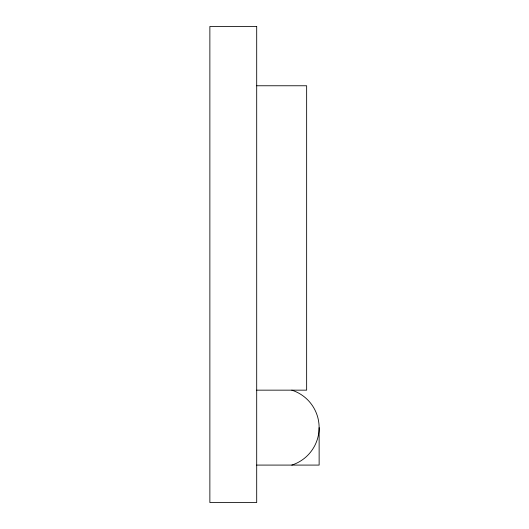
<?xml version="1.0" encoding="UTF-8"?>
<svg xmlns="http://www.w3.org/2000/svg" width="529" height="529" viewBox="0 0 529 529"><rect width="100%" height="100%" fill="white"/><g stroke="black" fill="none" stroke-linecap="round" stroke-linejoin="round"><path stroke-width="0.79" d="M256.697 85.764L306.648 85.764L306.648 390.157L256.697 390.157M256.697 465.084L319.132 465.084L319.132 427.624M291.816 390.157A39.351 39.351 0 0 1 291.816 465.084M256.697 26.45L209.868 26.45L209.868 502.55L256.697 502.55L256.697 26.45"/></g></svg>
